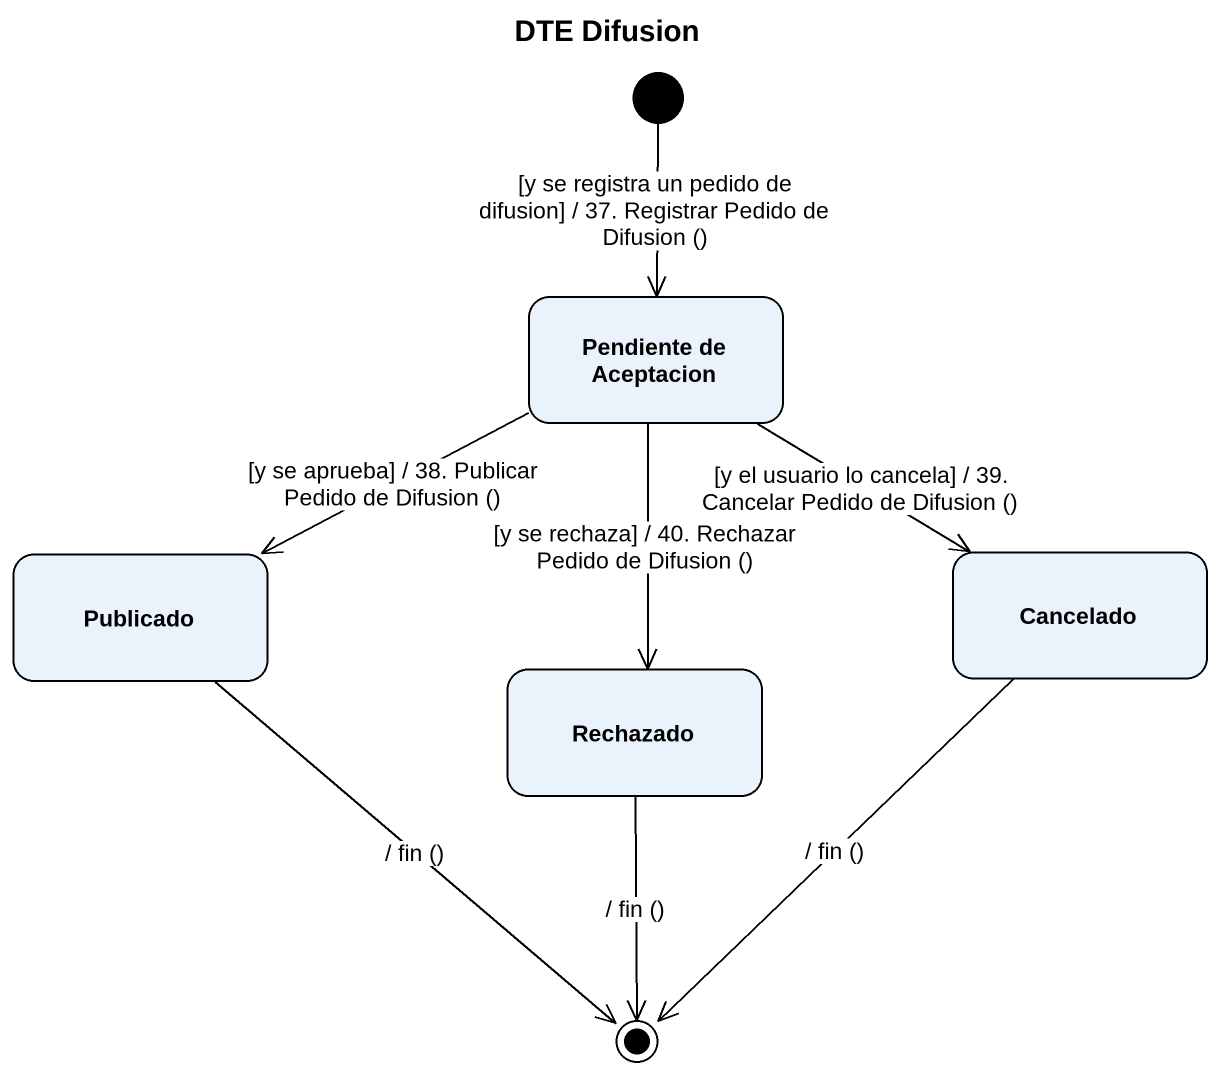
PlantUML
@startuml
title DTE Difusion
hide empty description
state "Pendiente de Aceptacion" as Pendiente_de_Aceptacion
state Publicado
state Cancelado
state Rechazado
[*] --> Pendiente_de_Aceptacion : [y se registra un pedido de difusion] / 37. Registrar Pedido de Difusion ()
Pendiente_de_Aceptacion -left-> Publicado : [y se aprueba] / 38. Publicar Pedido de Difusion ()
Pendiente_de_Aceptacion --> Cancelado : [y el usuario lo cancela] / 39. Cancelar Pedido de Difusion ()
Pendiente_de_Aceptacion --> Rechazado : [y se rechaza] / 40. Rechazar Pedido de Difusion ()
Publicado --> [*] : / fin ()
Cancelado --> [*] : / fin ()
Rechazado --> [*] : / fin ()
@enduml
